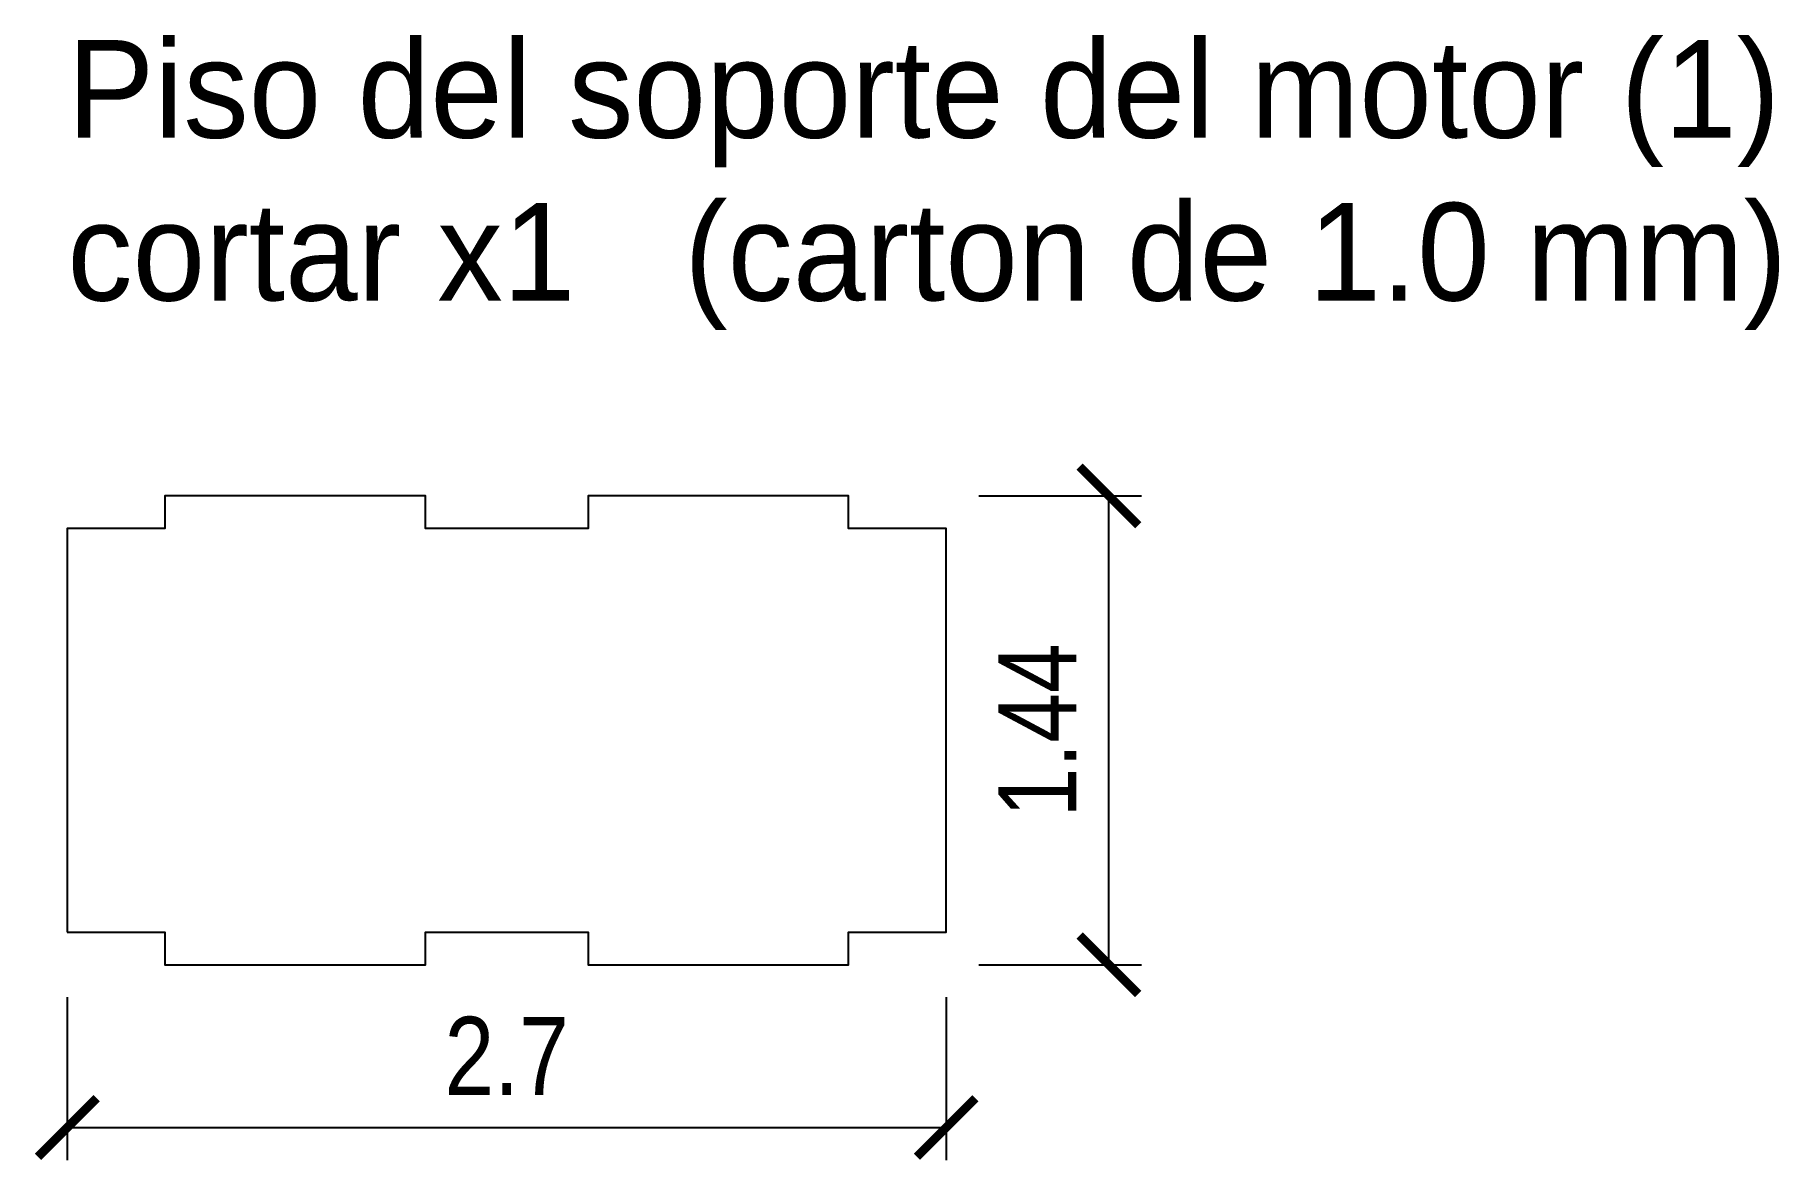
# Model space of a CAD drawing. Header units: centimetres. Extents: x 1.1 to 6.46, y 0.6 to 4.06.
import ezdxf

# ---------------------------------------------------------------- set-up
doc = ezdxf.new("R2010")
doc.units = ezdxf.units.CM
doc.layers.add('CORTE', color=1, linetype='Continuous')
doc.layers.add('ETIQUETA', color=5, linetype='Continuous')
doc.styles.add('OpenSansCondensed-Light', font='OpenSansCondensed-Light.ttf')
doc.dimstyles.new('EZDXF', dxfattribs={"dimtxt": 0.25, "dimasz": 0.175, "dimexe": 0.375, "dimexo": 0.125, "dimgap": 0.1, "dimtad": 1, "dimlfac": 100, "dimzin": 12, "dimdsep": 46, "dimtxsty": 'OpenSansCondensed-Light', "dimblk": 'ARCHTICK', "dimcen": 2.5, "dimazin": 3, "dimtfac": 0.5, "dimtmove": 2, "dimatfit": 3, "dimarcsym": 0})

# ---------------------------------------------------------------- blocks, each defined once
blk = doc.blocks.new('_ARCHTICK')
at = {"color": 0, "linetype": 'ByBlock', "const_width": 0.15}
blk.add_lwpolyline([(-0.5, -0.5), (0.5, 0.5)], dxfattribs=at)

msp = doc.modelspace()

# ---------------------------------------------------------------- linework, layer by layer
at = {"layer": 'CORTE'}
msp.add_lwpolyline([(1.2, 1.3), (1.5, 1.3), (1.5, 1.2), (2.3, 1.2), (2.3, 1.3), (2.8, 1.3), (2.8, 1.2), (3.6, 1.2), (3.6, 1.3), (3.9, 1.3), (3.9, 2.54), (3.6, 2.54), (3.6, 2.64), (2.8, 2.64), (2.8, 2.54), (2.3, 2.54), (2.3, 2.64), (1.5, 2.64), (1.5, 2.54), (1.2, 2.54)], close=True, dxfattribs=at)

# ---------------------------------------------------------------- texts
at = {"layer": 'ETIQUETA'}
for s, p in [('Piso del soporte del motor (1)', (1.2, 3.74)), ('cortar x1   (carton de 1.0 mm)', (1.2, 3.24))]:
    msp.add_text(s, height=0.3, dxfattribs=at).set_placement(p)

# ---------------------------------------------------------------- dimensions: what is measured, and where the dimension line sits
msp.add_linear_dim(base=(4.4, 1.2), p1=(3.9, 1.2), p2=(3.9, 2.64), angle=90, dimstyle='EZDXF', override={"dimtxt": 0.24, "dimasz": 0.18, "dimexe": 0.1, "dimexo": 0.1, "dimdec": 2, "dimlfac": 1, "dimzin": 8}, dxfattribs=at).render()
msp.add_linear_dim(base=(1.2, 0.7), p1=(1.2, 1.2), p2=(3.9, 1.2), dimstyle='EZDXF', override={"dimtxt": 0.24, "dimasz": 0.18, "dimexe": 0.1, "dimexo": 0.1, "dimdec": 2, "dimlfac": 1, "dimzin": 8}, dxfattribs=at).render()

doc.saveas('drawing.dxf')
